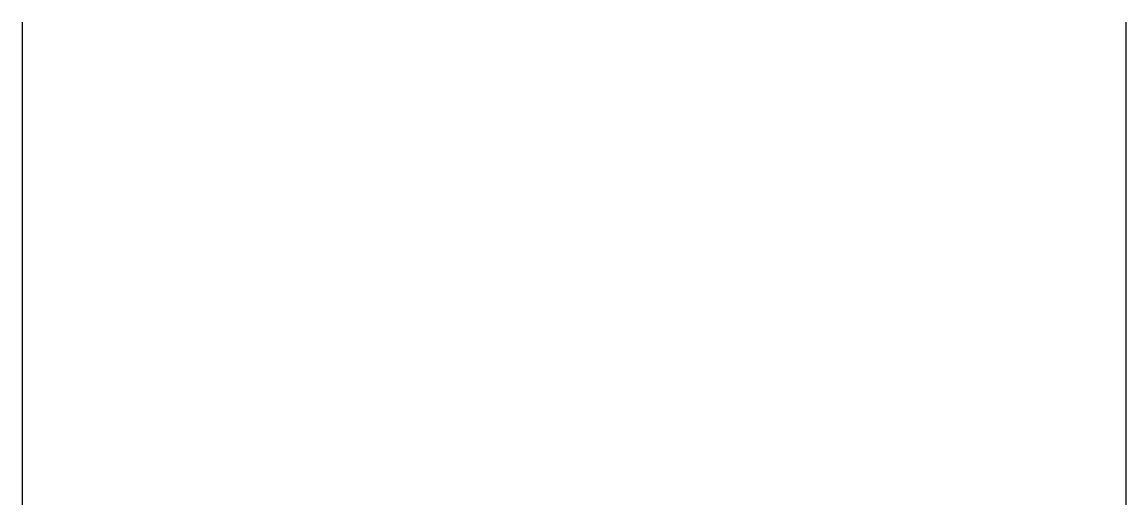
# Model space of a CAD drawing. Header units: millimetres. Extents: x 27 to 43, y 31.5 to 38.5.
import ezdxf

# ---------------------------------------------------------------- set-up
doc = ezdxf.new("R2010")
doc.units = ezdxf.units.MM
doc.layers.get('0').update_dxf_attribs({"linetype": 'CONTINUOUS'})

msp = doc.modelspace()

# ---------------------------------------------------------------- linework, layer by layer
for p, q in [((27, 38.5), (27, 31.5)), ((43, 38.5), (43, 31.5))]:
    msp.add_line(p, q)

doc.saveas('drawing.dxf')
